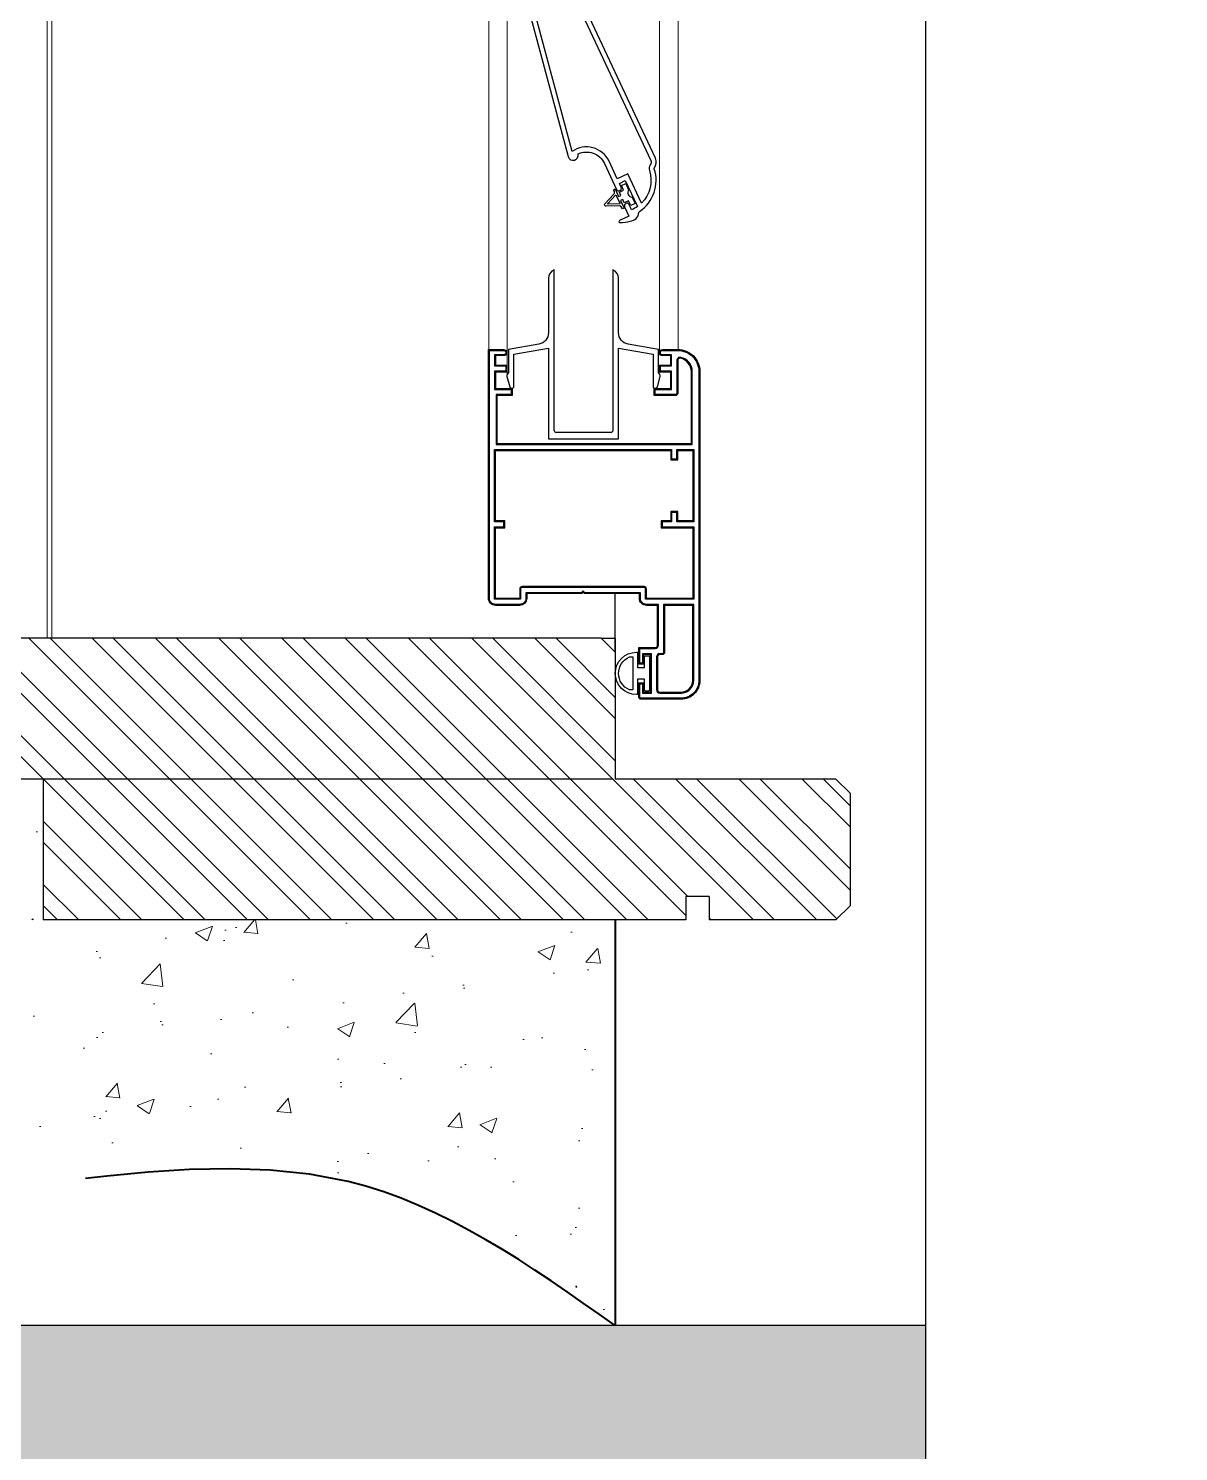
# Model space of a CAD drawing. Header units: millimetres. Extents: x 1251.1 to 1334.1, y 1577.6 to 1641.3.
# Drawn here: x 1271.9021 to 1272.1041, y 1598.0691 to 1598.3191 of the extents above; entities that cross this region are included whole.
import ezdxf

# ---------------------------------------------------------------- set-up
doc = ezdxf.new("R2010")
doc.units = ezdxf.units.MM
for name, pattern in [('ACAD_ISO02W100', [15, 12, -3]), ('CONTINUA', [0]), ('TRATTOPUNTO', [1, 0.5, -0.25, 0, -0.25])]:
    doc.linetypes.add(name, pattern=pattern)
doc.layers.add('GUARNIZIONI', color=252, linetype='Continuous')
doc.layers.add('MURATURA', color=140, linetype='Continuous')
for name, color, linetype, lineweight in [('MURATURA sezioni - section wall', 7, 'Continuous', 40), ('PROIEZIONI finissime - fine lines', 251, 'Continuous', 9), ('SEZIONI medie - small section', 2, 'Continuous', 25), ('TRATTEGGIO - hatch', 252, 'Continuous', 20)]:
    doc.layers.add(name, color=color, linetype=linetype, lineweight=lineweight)

msp = doc.modelspace()

# ---------------------------------------------------------------- hatches: boundary and pattern name
at = {"layer": 'MURATURA', "linetype": 'ByBlock'}
h = msp.add_hatch(dxfattribs=at)
h.set_pattern_fill('AR-B816C', color=8, scale=0.05)
h.paths.add_polyline_path([(1271.75964, 1600.82184), (1272.05964, 1600.82184), (1272.05964, 1603.82184), (1271.75964, 1603.82184)])
h.paths.add_polyline_path([(1272.05964, 1600.52184), (1271.75964, 1600.52184), (1271.75964, 1599.52621), (1272.05964, 1599.52621)])
h.paths.add_polyline_path([(1272.05964, 1597.52184), (1272.05964, 1598.09126), (1271.75964, 1598.09126), (1271.75964, 1597.52184)])
h.paths.add_polyline_path([(1284.75964, 1597.52184), (1284.75964, 1598.09126), (1284.45964, 1598.09126), (1284.45964, 1597.52184)])
at = {"layer": 'MURATURA', "linetype": 'ACAD_ISO02W100'}
h = msp.add_hatch(dxfattribs=at)
h.set_pattern_fill('ANSI35', color=3, scale=0.005)
h.set_pattern_definition([(45, (-4.068284, 0), (-0.0224506403, 0.0224506403), []), (45, (-4.045833, 0), (-0.0224506403, 0.0224506403), [0.0396875, -0.0079375, 0, -0.0079375])])
h.paths.add_polyline_path([(1271.75964, 1597.52184), (1272.05964, 1597.52184), (1272.05964, 1598.09126), (1271.75964, 1598.09126)])
h.paths.add_polyline_path([(1284.75964, 1598.09126), (1284.45964, 1598.09126), (1284.45964, 1597.52184), (1284.75964, 1597.52184)])
at = {"layer": 'TRATTEGGIO - hatch'}
h = msp.add_hatch(dxfattribs=at)
h.set_pattern_fill('AR-CONC', color=256, scale=0.004123, style=0)
h.set_pattern_definition([(50, (1269.402382, 1597.982252), (0.02957362, -0.00258736), [0.00309235, -0.03401588]), (355, (1269.402382, 1597.982252), (-0.0057209, 0.0310139), [0.0024739, -0.0272127]), (100.4514, (1269.404846, 1597.982037), (0.02385274, 0.02842654), [0.0026281, -0.02890905]), (46.1842, (1269.402382, 1597.9905), (0.0440038, -0.0068246), [0.0046385, -0.0510238]), (96.6356, (1269.40605, 1597.98993), (0.0385374, 0.0401642), [0.00394214, -0.0433636]), (351.1842, (1269.40238, 1597.9905), (0.0385374, 0.04016425), [0.0037108, -0.04081906]), (21, (1269.406505, 1597.988437), (0.0246113, -0.01660053), [0.00309235, -0.03401588]), (326, (1269.406505, 1597.988437), (0.01003222, 0.02989893), [0.0024739, -0.0272127]), (71.4514, (1269.408556, 1597.987054), (0.03464353, 0.01329837), [0.0026281, -0.02890905]), (37.5, (1269.402382, 1597.982252), (0.000501368, 0.01372567), [0, -0.02688285, 0, -0.02762502, 0, -0.02731578]), (7.5, (1269.402382, 1597.982252), (0.01084672, 0.01626214), [0, -0.01575038, 0, -0.02626438, 0, -0.01041092]), (327.5, (1269.393187, 1597.982252), (0.02201023, -0.00092997), [0, -0.01030784, 0, -0.03216047, 0, -0.04267447]), (317.5, (1269.389064, 1597.982252), (0.02404557, 0.00412747), [0, -0.0134002, 0, -0.02135785, 0, -0.03030506])])
edge = h.paths.add_edge_path()
edge.add_spline(control_points=[(1271.79959, 1598.16283), (1271.80018, 1598.165), (1271.80381, 1598.17415), (1271.81265, 1598.17657), (1271.81111, 1598.18577), (1271.81073, 1598.18727)], knot_values=[25.959118, 25.959118, 25.959118, 25.959118, 31.7746, 52.716638, 56.514466, 56.514466, 56.514466, 56.514466], degree=3, periodic=0)
edge.add_line((1271.81073, 1598.18727), (1271.90474, 1598.18727))
edge.add_line((1271.90474, 1598.18727), (1271.90474, 1598.16254))
edge.add_line((1271.90474, 1598.16254), (1271.79988, 1598.16254))
edge.add_line((1271.79988, 1598.16254), (1271.79959, 1598.16283))
h = msp.add_hatch(dxfattribs=at)
h.set_pattern_fill('AR-CONC', color=256, scale=0.000164925, style=0)
h.set_pattern_definition([(50, (1271.195557, 1598.34945), (0.0300469, -0.00262876), [0.0031418, -0.0345601]), (355, (1271.195557, 1598.34945), (-0.0058124, 0.0315101), [0.0025135, -0.0276481]), (100.451, (1271.19806, 1598.34923), (0.0242346, 0.0288812), [0.0026701, -0.0293716]), (46.184, (1271.195557, 1598.35783), (0.0447078, -0.0069339), [0.0047127, -0.0518402]), (96.6356, (1271.199283, 1598.35725), (0.039154, 0.0408068), [0.0040052, -0.0440574]), (351.184, (1271.195557, 1598.35783), (0.039154, 0.0408067), [0.0037702, -0.0414722]), (21, (1271.199747, 1598.355734), (0.02500516, -0.0168662), [0.0031418, -0.0345601]), (326, (1271.199747, 1598.355734), (0.0101927, 0.0303773), [0.0025135, -0.0276481]), (71.4514, (1271.20183, 1598.35433), (0.0351978, 0.0135112), [0.0026701, -0.0293716]), (37.5, (1271.195557, 1598.34945), (0.00050939, 0.01394528), [0, -0.02731298, 0, -0.02806702, 0, -0.02775284]), (7.5, (1271.195557, 1598.34945), (0.01102027, 0.01652233), [0, -0.0160024, 0, -0.0266846, 0, -0.0105775]), (327.5, (1271.186216, 1598.34945), (0.02236234, -0.00094482), [0, -0.01047277, 0, -0.03267504, 0, -0.04335726]), (317.5, (1271.182027, 1598.34945), (0.02443028, 0.00419348), [0, -0.0136146, 0, -0.02169958, 0, -0.03078994])])
edge = h.paths.add_edge_path()
edge.add_line((1272.00519, 1598.16254), (1272.00519, 1598.09126))
edge.add_spline(control_points=[(1272.00519, 1598.09126), (1271.9902, 1598.10186), (1271.94394, 1598.13458), (1271.85313, 1598.09399), (1271.81395, 1598.14408), (1271.79951, 1598.16254)], knot_values=[0, 0, 0, 0, 64.664479, 199.615519, 278.3914, 278.3914, 278.3914, 278.3914], degree=3, periodic=0)
edge.add_line((1271.79951, 1598.16254), (1272.00519, 1598.16254))

# ---------------------------------------------------------------- linework, layer by layer
at = {"layer": 'GUARNIZIONI', "linetype": 'Continuous'}
for points in [[(1272.00813, 1598.28948), (1272.00865, 1598.28837), (1272.0079, 1598.28803), (1272.00751, 1598.28885), (1272.00677, 1598.2885), (1272.00651, 1598.28906), (1272.00613, 1598.28889), (1272.00674, 1598.28758), (1272.00644, 1598.28744), (1272.0063, 1598.28774, 0.300966), (1272.00591, 1598.28798), (1272.00357, 1598.2879, -0.661886), (1272.00338, 1598.28831), (1272.00495, 1598.29005, 0.300966), (1272.00502, 1598.2905), (1272.00487, 1598.2908), (1272.00517, 1598.29094), (1272.00578, 1598.28963), (1272.00616, 1598.28981), (1272.0059, 1598.29037), (1272.00664, 1598.29072), (1272.00626, 1598.29154), (1272.00701, 1598.29189), (1272.00752, 1598.29078, 0.57735)], [(1272.00591, 1598.28831), (1272.00395, 1598.28824, -0.661886), (1272.00389, 1598.28838), (1272.0052, 1598.28983, -0.537319), (1272.00534, 1598.28981), (1272.00598, 1598.28843, -0.537319)]]:
    msp.add_lwpolyline(points, format="xyb", close=True, dxfattribs=at)
at = {"layer": 'MURATURA', "linetype": 'ByBlock'}
for p, q in [((1272.05964, 1600.52184), (1272.05964, 1597.52184)), ((1272.05964, 1598.09126), (1271.75964, 1598.09126)), ((1272.05964, 1598.09126), (1271.75964, 1598.09126))]:
    msp.add_line(p, q, dxfattribs=at)
at = {"layer": 'MURATURA sezioni - section wall'}
msp.add_line((1272.00519, 1598.16254), (1272.00519, 1598.09126), dxfattribs=at)
at = {"layer": 'MURATURA sezioni - section wall', "linetype": 'TRATTOPUNTO', "ltscale": 0.02}
msp.add_spline([(1272.00519, 1598.09126), (1271.95825, 1598.11657), (1271.84698, 1598.11819), (1271.79951, 1598.16254)], degree=3, dxfattribs=at)
at = {"layer": 'PROIEZIONI finissime - fine lines'}
for p, q in [((1271.90545, 1599.45308), (1271.90545, 1598.21201)), ((1271.90627, 1599.44895), (1271.90627, 1598.21201)), ((1271.98296, 1599.44195), (1271.98296, 1598.26273)), ((1271.98618, 1599.39878), (1271.98618, 1598.25832)), ((1272.01298, 1599.39878), (1272.01298, 1598.2624)), ((1272.0162, 1599.39824), (1272.0162, 1598.26273))]:
    msp.add_line(p, q, dxfattribs=at)
at = {"layer": 'SEZIONI medie - small section'}
for p, q in [((1272.00519, 1598.21201), (1272.00519, 1598.21985)), ((1272.00271, 1598.21201), (1271.77597, 1598.21201)), ((1272.00271, 1598.21201), (1272.00519, 1598.21201)), ((1272.00519, 1598.21201), (1272.00519, 1598.20129)), ((1272.00519, 1598.20954), (1272.00519, 1598.21201)), ((1272.00519, 1598.20954), (1272.00519, 1598.18727)), ((1271.90474, 1598.18727), (1271.79204, 1598.18727)), ((1272.00471, 1598.18727), (1271.90474, 1598.18727)), ((1271.90474, 1598.18727), (1271.90474, 1598.16254)), ((1272.04394, 1598.18727), (1272.00519, 1598.18727)), ((1272.04394, 1598.18727), (1272.04642, 1598.1848)), ((1272.04642, 1598.1848), (1272.04642, 1598.16501)), ((1272.01756, 1598.16666), (1272.01756, 1598.16254)), ((1272.02168, 1598.16666), (1272.01756, 1598.16666)), ((1272.02168, 1598.16666), (1272.02168, 1598.16254)), ((1272.04642, 1598.16501), (1272.04394, 1598.16254)), ((1272.01756, 1598.16254), (1271.90474, 1598.16254)), ((1272.02204, 1598.16254), (1272.02168, 1598.1629)), ((1272.04394, 1598.16254), (1272.02168, 1598.16254))]:
    msp.add_line(p, q, dxfattribs=at)
at = {"layer": 'SEZIONI medie - small section', "linetype": 'CONTINUA'}
for points in [[(1271.98764, 1598.33467, -0.292229), (1271.98878, 1598.33887), (1271.99271, 1598.33044, 0.144406), (1271.99413, 1598.32883), (1271.99613, 1598.32758, -0.144406), (1271.99721, 1598.32635), (1272.0114, 1598.29594, -0.269424), (1272.01133, 1598.29519, 0.236959), (1272.01117, 1598.29417, -0.283155), (1272.00979, 1598.28845), (1272.00739, 1598.29361), (1272.00552, 1598.29274), (1272.00409, 1598.2958, 0.468429), (1271.9976, 1598.29752)], [(1272.00575, 1598.26297), (1272.01181, 1598.2619), (1272.01181, 1598.25621, 0.414214), (1272.01206, 1598.25597), (1272.01234, 1598.25597, 0.339454), (1272.01258, 1598.25615), (1272.01308, 1598.258, 0.198912), (1272.01303, 1598.25832), (1272.0128, 1598.25872), (1272.0128, 1598.26273), (1272.00745, 1598.26367, -0.36397), (1272.00575, 1598.2657), (1272.00575, 1598.27524, 0.298217), (1272.00476, 1598.27675), (1272.00476, 1598.24854, -0.414214), (1272.00435, 1598.24813), (1271.99487, 1598.24813, -0.414214), (1271.99445, 1598.24854), (1271.99445, 1598.27675, 0.298217), (1271.99346, 1598.27524), (1271.99346, 1598.2657, -0.36397), (1271.99176, 1598.26367), (1271.98641, 1598.26273), (1271.98641, 1598.25872), (1271.98618, 1598.25832, 0.198912), (1271.98614, 1598.258), (1271.98664, 1598.25615, 0.339454), (1271.98687, 1598.25597), (1271.98716, 1598.25597, 0.414214), (1271.9874, 1598.25621), (1271.9874, 1598.2619), (1271.99346, 1598.26297), (1271.99346, 1598.24706), (1272.00575, 1598.24706)]]:
    msp.add_lwpolyline(points, format="xyb", close=True, dxfattribs=at)
msp.add_lwpolyline([(1271.98677, 1598.33442), (1271.9969, 1598.29663, 0.995839), (1271.99865, 1598.29709, -0.415493), (1272.00327, 1598.29542), (1272.00539, 1598.29086, 1), (1272.00621, 1598.29124), (1272.0059, 1598.29192), (1272.00695, 1598.29241), (1272.00907, 1598.28785, -0.05175), (1272.00806, 1598.28729), (1272.00764, 1598.28818, 1), (1272.00682, 1598.2878), (1272.00759, 1598.28615), (1272.00593, 1598.28538, 0.812265), (1272.00602, 1598.28502, 0.061525), (1272.00782, 1598.28528, 0.371656), (1272.00933, 1598.28681, -0.233805), (1272.00944, 1598.287, 0.336972), (1272.01204, 1598.29445, -0.236959), (1272.01207, 1598.29467, 0.269424), (1272.01222, 1598.29632), (1271.99804, 1598.32674, 0.144406)], format="xyb", dxfattribs=at)
at = {"layer": 'SEZIONI medie - small section'}
for points in [[(1272.00972, 1598.20129, -0.414214), (1272.00931, 1598.20171), (1272.00931, 1598.20418), (1272.01013, 1598.20418), (1272.01013, 1598.20253), (1272.01137, 1598.20253), (1272.01137, 1598.20913), (1272.01013, 1598.20913), (1272.01013, 1598.20748), (1272.00931, 1598.20748), (1272.00931, 1598.21036), (1272.0122, 1598.21036, 0.414214), (1272.01261, 1598.21078), (1272.01261, 1598.21779), (1272.01067, 1598.21779, -0.414214), (1272.00943, 1598.21902), (1272.00943, 1598.21985), (1271.99979, 1598.21985), (1271.99954, 1598.2201), (1271.99929, 1598.21985), (1271.98964, 1598.21985), (1271.98964, 1598.21902, -0.414214), (1271.98841, 1598.21779), (1271.98416, 1598.21779, -0.414214), (1271.98292, 1598.21902), (1271.98292, 1598.26273), (1271.9856, 1598.26273, -1), (1271.9856, 1598.26166), (1271.98416, 1598.26166), (1271.98416, 1598.26001), (1271.98614, 1598.26001), (1271.98614, 1598.25877), (1271.98416, 1598.25877), (1271.98416, 1598.25588), (1271.98705, 1598.25588), (1271.98705, 1598.25465), (1271.98441, 1598.25465), (1271.98441, 1598.24624), (1272.01855, 1598.24624), (1272.01855, 1598.25885, 0.353997), (1272.01665, 1598.26119, 0.477108), (1272.01615, 1598.26079), (1272.01615, 1598.25506, -0.414214), (1272.01574, 1598.25465), (1272.01203, 1598.25465), (1272.01203, 1598.25588), (1272.01492, 1598.25588), (1272.01492, 1598.25877), (1272.01294, 1598.25877), (1272.01294, 1598.26001), (1272.01492, 1598.26001), (1272.01492, 1598.26166), (1272.01347, 1598.26166, -1), (1272.01347, 1598.26273), (1272.01615, 1598.26273, -0.414214), (1272.02003, 1598.25885), (1272.02003, 1598.20459, -0.414214), (1272.01673, 1598.20129)], [(1272.00972, 1598.20146, -0.414214), (1272.00948, 1598.20171), (1272.00948, 1598.20401), (1272.00997, 1598.20401), (1272.00997, 1598.20237), (1272.01154, 1598.20237), (1272.01154, 1598.20929), (1272.00997, 1598.20929), (1272.00997, 1598.20764), (1272.00948, 1598.20764), (1272.00948, 1598.2102), (1272.0122, 1598.2102, 0.414214), (1272.01277, 1598.21078), (1272.01277, 1598.21795), (1272.01067, 1598.21795, -0.414214), (1272.0096, 1598.21902), (1272.0096, 1598.22001), (1271.99985, 1598.22001), (1271.99954, 1598.22033), (1271.99922, 1598.22001), (1271.98948, 1598.22001), (1271.98948, 1598.21902, -0.414214), (1271.98841, 1598.21795), (1271.98416, 1598.21795, -0.414214), (1271.98309, 1598.21902), (1271.98309, 1598.26256), (1271.9856, 1598.26256, -1), (1271.9856, 1598.26182), (1271.98399, 1598.26182), (1271.98399, 1598.25984), (1271.98597, 1598.25984), (1271.98597, 1598.25894), (1271.98399, 1598.25894), (1271.98399, 1598.25572), (1271.98688, 1598.25572), (1271.98688, 1598.25481), (1271.98424, 1598.25481), (1271.98424, 1598.24607), (1272.01871, 1598.24607), (1272.01871, 1598.25885, 0.353997), (1272.01669, 1598.26135, 0.477108), (1272.01599, 1598.26079), (1272.01599, 1598.25506, -0.414214), (1272.01574, 1598.25481), (1272.0122, 1598.25481), (1272.0122, 1598.25572), (1272.01508, 1598.25572), (1272.01508, 1598.25894), (1272.0131, 1598.25894), (1272.0131, 1598.25984), (1272.01508, 1598.25984), (1272.01508, 1598.26182), (1272.01347, 1598.26182, -1), (1272.01347, 1598.26256), (1272.01615, 1598.26256, -0.414214), (1272.01987, 1598.25885), (1272.01987, 1598.20459, -0.414214), (1272.01673, 1598.20146)], [(1272.01896, 1598.23156), (1272.01896, 1598.21886), (1272.01051, 1598.21886), (1272.01051, 1598.22067, 0.414214), (1272.01026, 1598.22092), (1271.98882, 1598.22092, 0.414214), (1271.98857, 1598.22067), (1271.98857, 1598.21886), (1271.98399, 1598.21886), (1271.98399, 1598.23156), (1271.98564, 1598.23156), (1271.98564, 1598.23246), (1271.98399, 1598.23246), (1271.98399, 1598.24516), (1272.01508, 1598.24516), (1272.01508, 1598.24351), (1272.01599, 1598.24351), (1272.01599, 1598.24516), (1272.01896, 1598.24516), (1272.01896, 1598.23246), (1272.01599, 1598.23246), (1272.01599, 1598.23411), (1272.01508, 1598.23411), (1272.01508, 1598.23246), (1272.01343, 1598.23246), (1272.01343, 1598.23156)], [(1272.01879, 1598.23139), (1272.01879, 1598.21902), (1272.01067, 1598.21902), (1272.01067, 1598.22067, 0.414214), (1272.01026, 1598.22108), (1271.98882, 1598.22108, 0.414214), (1271.98841, 1598.22067), (1271.98841, 1598.21902), (1271.98416, 1598.21902), (1271.98416, 1598.23139), (1271.98581, 1598.23139), (1271.98581, 1598.23263), (1271.98416, 1598.23263), (1271.98416, 1598.245), (1272.01492, 1598.245), (1272.01492, 1598.24335), (1272.01615, 1598.24335), (1272.01615, 1598.245), (1272.01879, 1598.245), (1272.01879, 1598.23263), (1272.01615, 1598.23263), (1272.01615, 1598.23428), (1272.01492, 1598.23428), (1272.01492, 1598.23263), (1272.01327, 1598.23263), (1272.01327, 1598.23139)], [(1272.01673, 1598.20237, 0.414214), (1272.01896, 1598.20459), (1272.01896, 1598.21795), (1272.01368, 1598.21795), (1272.01368, 1598.20954, -0.414214), (1272.01343, 1598.20929), (1272.01302, 1598.20929, 0.414214), (1272.01244, 1598.20872), (1272.01244, 1598.20294, 0.414214), (1272.01302, 1598.20237)], [(1272.01673, 1598.20253, 0.414214), (1272.01879, 1598.20459), (1272.01879, 1598.21779), (1272.01385, 1598.21779), (1272.01385, 1598.20954, -0.414214), (1272.01343, 1598.20913), (1272.01302, 1598.20913, 0.414214), (1272.01261, 1598.20872), (1272.01261, 1598.20294, 0.414214), (1272.01302, 1598.20253)], [(1272.01034, 1598.2029), (1272.01034, 1598.2048), (1272.0091, 1598.2048), (1272.0091, 1598.20212), (1272.0089, 1598.20212, -1), (1272.0089, 1598.20954), (1272.0091, 1598.20954), (1272.0091, 1598.20686), (1272.01034, 1598.20686), (1272.01034, 1598.20876, -0.414214), (1272.01051, 1598.20892), (1272.011, 1598.20892, -0.414214), (1272.01117, 1598.20876), (1272.01117, 1598.2029, -0.414214), (1272.011, 1598.20274), (1272.01051, 1598.20274, -0.414214)], [(1272.00768, 1598.20872), (1272.00828, 1598.20872), (1272.00828, 1598.20294), (1272.00768, 1598.20294, -0.662896)]]:
    msp.add_lwpolyline(points, format="xyb", close=True, dxfattribs=at)
at = {"layer": 'TRATTEGGIO - hatch'}
for p, q in [((1271.92948, 1598.16254), (1271.88, 1598.21201)), ((1271.93318, 1598.16254), (1271.8837, 1598.21201)), ((1271.94058, 1598.16254), (1271.89111, 1598.21201)), ((1271.94429, 1598.16254), (1271.89481, 1598.21201)), ((1271.95169, 1598.16254), (1271.90221, 1598.21201)), ((1271.95539, 1598.16254), (1271.90592, 1598.21201)), ((1271.9628, 1598.16254), (1271.91332, 1598.21201)), ((1271.9665, 1598.16254), (1271.91703, 1598.21201)), ((1271.97391, 1598.16254), (1271.92443, 1598.21201)), ((1271.97761, 1598.16254), (1271.92813, 1598.21201)), ((1271.98502, 1598.16254), (1271.93554, 1598.21201)), ((1271.98872, 1598.16254), (1271.93924, 1598.21201)), ((1271.99612, 1598.16254), (1271.94665, 1598.21201)), ((1271.99983, 1598.16254), (1271.95035, 1598.21201)), ((1272.00723, 1598.16254), (1271.95775, 1598.21201)), ((1272.01094, 1598.16254), (1271.96146, 1598.21201)), ((1272.01756, 1598.16332), (1271.96886, 1598.21201)), ((1272.01792, 1598.16666), (1271.97257, 1598.21201)), ((1272.02945, 1598.16254), (1271.97997, 1598.21201)), ((1272.00519, 1598.1905), (1271.98367, 1598.21201)), ((1272.00519, 1598.19791), (1271.99108, 1598.21201)), ((1272.00519, 1598.20161), (1271.99478, 1598.21201)), ((1272.00271, 1598.21201), (1272.00519, 1598.20954)), ((1272.03315, 1598.16254), (1272.00841, 1598.18727)), ((1272.04056, 1598.16254), (1272.01582, 1598.18727)), ((1272.0441, 1598.16269), (1272.01952, 1598.18727)), ((1272.04642, 1598.16778), (1272.02693, 1598.18727)), ((1272.04642, 1598.17148), (1272.03063, 1598.18727)), ((1272.04642, 1598.17889), (1272.03803, 1598.18727)), ((1272.04642, 1598.18259), (1272.04174, 1598.18727)), ((1271.92207, 1598.16254), (1271.90474, 1598.17987)), ((1271.91837, 1598.16254), (1271.90474, 1598.17617)), ((1271.91096, 1598.16254), (1271.90474, 1598.16876)), ((1271.90726, 1598.16254), (1271.90474, 1598.16506))]:
    msp.add_line(p, q, dxfattribs=at)

doc.saveas('drawing.dxf')
